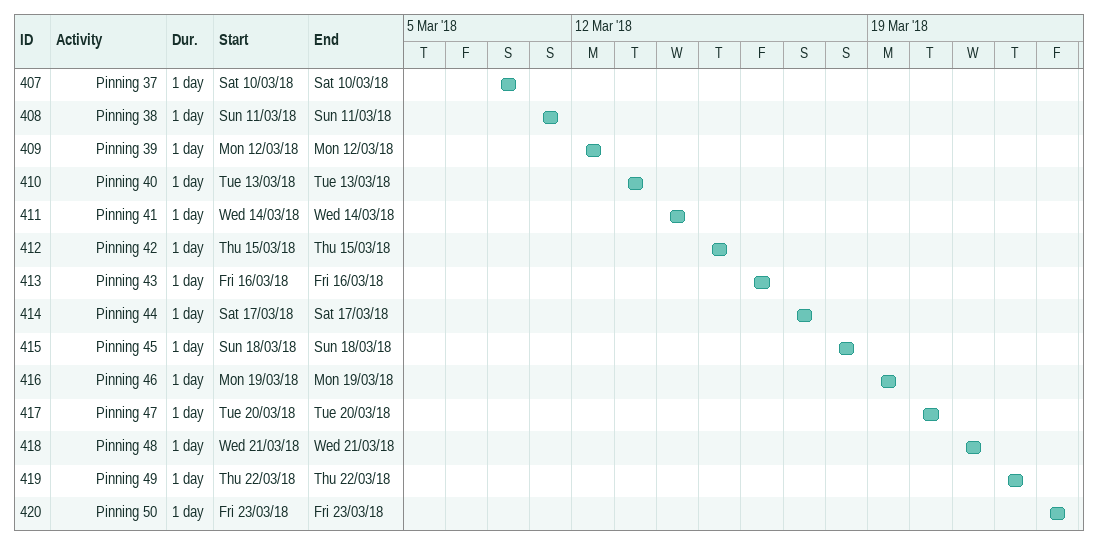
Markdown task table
| ID | Level | Task | Duration | Start | Finish |
|---|---|---|---|---|---|
| 407 | 4 | Pinning 37 | 1d | 2018-03-10 | 2018-03-10 |
| 408 | 4 | Pinning 38 | 1d | 2018-03-11 | 2018-03-11 |
| 409 | 4 | Pinning 39 | 1d | 2018-03-12 | 2018-03-12 |
| 410 | 4 | Pinning 40 | 1d | 2018-03-13 | 2018-03-13 |
| 411 | 4 | Pinning 41 | 1d | 2018-03-14 | 2018-03-14 |
| 412 | 4 | Pinning 42 | 1d | 2018-03-15 | 2018-03-15 |
| 413 | 4 | Pinning 43 | 1d | 2018-03-16 | 2018-03-16 |
| 414 | 4 | Pinning 44 | 1d | 2018-03-17 | 2018-03-17 |
| 415 | 4 | Pinning 45 | 1d | 2018-03-18 | 2018-03-18 |
| 416 | 4 | Pinning 46 | 1d | 2018-03-19 | 2018-03-19 |
| 417 | 4 | Pinning 47 | 1d | 2018-03-20 | 2018-03-20 |
| 418 | 4 | Pinning 48 | 1d | 2018-03-21 | 2018-03-21 |
| 419 | 4 | Pinning 49 | 1d | 2018-03-22 | 2018-03-22 |
| 420 | 4 | Pinning 50 | 1d | 2018-03-23 | 2018-03-23 |
